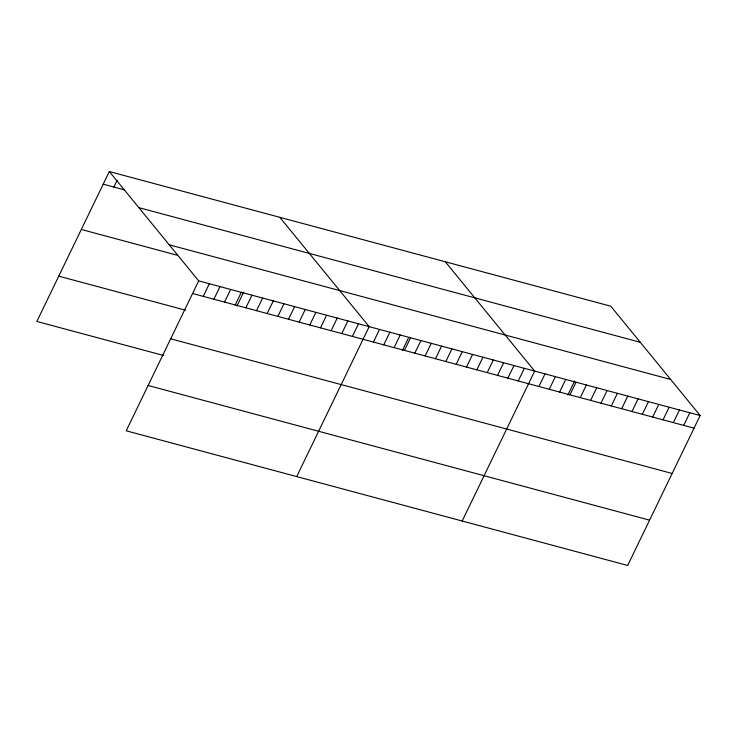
<?xml version="1.0" encoding="UTF-8"?>
<svg xmlns="http://www.w3.org/2000/svg" width="737" height="737" viewBox="0 0 737 737"><rect width="100%" height="100%" fill="white"/><g stroke="black" fill="none" stroke-linecap="round" stroke-linejoin="round"><path stroke-width="1.11" d="M109.325 171.537L198.686 280.871L126.22 430.795L627.675 565.463L700.15 415.539L610.78 306.205L109.325 171.537L36.85 321.461L163.66 355.51M113.876 187.032L117.165 180.233M203.237 296.366L209.345 283.736M213.896 299.231L220.004 286.601M224.555 302.087L230.653 289.457M235.204 304.952L241.312 292.322M236.918 306.067L243.689 292.064M245.863 307.808L251.971 295.178M256.522 310.673L262.63 298.043M267.172 313.538L273.28 300.908M277.831 316.394L283.938 303.764M288.489 319.259L294.597 306.629M299.148 322.124L305.247 309.494M309.798 324.98L315.906 312.35M320.457 327.845L326.565 315.215M331.116 330.701L337.214 318.071M341.765 333.566L347.873 320.936M352.424 336.431L358.532 323.801M296.716 476.581L369.182 326.657L279.82 217.332M373.419 342.069L379.527 329.439M383.765 344.842L389.873 332.212M394.111 347.624L400.219 334.994M402.402 350.508L408.27 338.375M404.447 350.397L410.555 337.767M414.793 353.18L420.901 340.549M425.138 355.953L431.246 343.322M435.475 358.735L441.583 346.104M445.821 361.508L451.928 348.877M456.166 364.29L462.274 351.66M466.503 367.063L472.61 354.433M476.848 369.845L482.956 357.215M487.194 372.618L493.302 359.988M497.53 375.4L503.638 362.77M507.876 378.173L513.984 365.543M518.222 380.955L524.329 368.325M462.191 521.022L534.666 371.098L445.305 261.764M538.904 386.51L545.012 373.88M549.249 389.283L555.357 376.653M559.586 392.066L565.694 379.435M567.886 394.949L574.657 380.946M569.931 394.839L576.039 382.208M580.277 397.621L586.385 384.99M590.623 400.394L596.721 387.763M600.959 403.176L607.067 390.546M611.305 405.949L617.413 393.318M621.65 408.731L627.749 396.101M631.987 411.504L638.095 398.874M642.332 414.286L648.44 401.656M652.678 417.059L658.777 404.429M663.014 419.841L669.122 407.211M673.36 422.614L679.468 409.984M683.706 425.396L689.804 412.766M103.217 184.167L124.525 189.897M138.814 207.622L640.278 342.29M169.197 244.795L670.661 379.463M81.319 229.474L177.221 255.232M198.686 280.871L700.15 415.539M192.587 293.501L694.042 428.169M58.748 276.154L185.558 310.213M170.68 338.808L672.144 473.476M148.119 385.488L649.573 520.156"/></g></svg>
